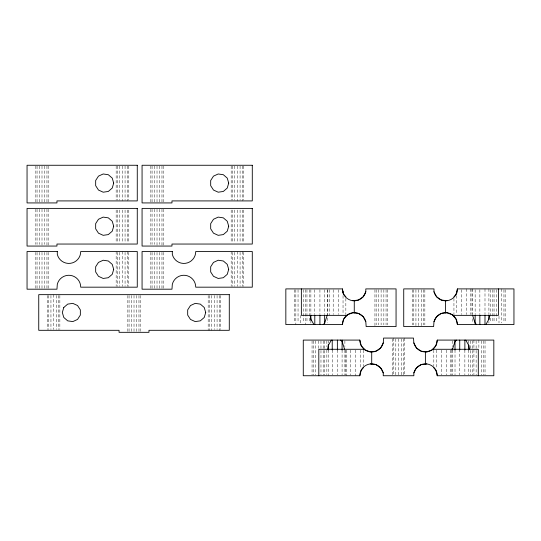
<?xml version="1.0" encoding="UTF-8"?>
<svg xmlns="http://www.w3.org/2000/svg" width="541" height="541" viewBox="0 0 541 541"><rect width="100%" height="100%" fill="white"/><g stroke="black" fill="none" stroke-linecap="round" stroke-linejoin="round"><path stroke-width="0.41" stroke-dasharray="2.71 2.03" d="M505.166 289.733L505.166 322.896M503.942 289.733L503.942 322.896M501.744 288.901L501.744 322.896M498.998 316.269L498.998 322.896M496.253 289.733L496.253 322.896M494.055 289.733L494.055 322.896M492.831 289.733L492.831 322.896M490.369 289.733L490.369 322.896M488.908 288.901L488.908 314.605M488.908 321.523L488.908 323.038M484.993 288.901L484.993 314.605M485.04 340.911L485.04 374.913M483.816 340.911L483.816 374.913M481.612 340.911L481.612 374.913M479.86 289.733L479.86 314.605M478.873 340.086L478.873 349.209M476.127 340.911L476.127 374.913M475.147 289.733L475.147 314.605M473.923 340.086L473.923 374.913M472.706 340.911L472.706 374.913M472.34 288.901L472.34 314.605M472.34 318.75L472.34 322.896M471.968 288.901L471.968 314.531M470.508 288.901L470.508 314.531M470.244 340.911L470.244 374.913M468.783 340.844L468.783 343.873M468.783 350.034L468.783 374.913M466.592 288.901L466.592 314.531M464.868 350.034L464.868 374.913M461.459 289.733L461.459 314.531M459.735 349.283L459.735 374.913M456.739 295.67L456.739 314.537M455.015 350.034L455.015 374.913M453.94 298.483L453.94 315.356M452.215 340.911L452.215 346.72M452.215 350.034L452.215 374.913M451.843 350.115L451.843 374.913M450.382 350.115L450.382 374.913M446.46 350.115L446.46 374.913M441.328 350.115L441.328 374.913M436.614 350.108L436.614 368.151M433.814 350.128L433.814 366.156M424.847 289.739L424.847 324.898M423.623 289.739L423.623 324.898M421.425 289.739L421.425 326.568M418.68 289.739L418.68 326.568M415.934 289.739L415.934 326.568M413.73 289.739L413.73 324.898M412.512 289.739L412.512 324.898M404.715 338.071L404.715 374.899M403.498 338.909L403.498 374.899M401.294 338.909L401.294 374.899M398.548 338.909L398.548 374.899M395.809 338.909L395.809 374.899M393.605 338.071L393.605 374.899M392.381 338.909L392.381 374.899M387.275 289.739L387.275 324.898M386.051 289.739L386.051 324.898M383.853 289.739L383.853 324.898M381.107 289.739L381.107 324.898M378.362 289.739L378.362 324.898M376.164 289.739L376.164 324.898M374.94 289.739L374.94 326.568M363.288 350.128L363.288 366.156M360.489 350.108L360.489 368.151M355.768 350.115L355.768 375.738M350.642 350.115L350.642 374.913M346.72 350.115L346.72 375.738M345.848 298.483L345.848 314.51M345.259 350.115L345.259 374.913M344.887 340.911L344.887 346.72M344.887 350.034L344.887 374.913M343.041 295.67L343.041 314.537M342.088 350.034L342.088 374.913M338.328 289.733L338.328 314.531M337.368 350.034L337.368 374.913M333.195 289.733L333.195 314.531M332.235 350.034L332.235 374.913M329.28 289.733L329.28 315.356M328.319 340.844L328.319 343.116M328.319 350.034L328.319 375.738M327.819 289.733L327.819 315.356M327.44 289.733L327.44 314.605M327.44 317.925L327.44 322.896M326.859 340.911L326.859 346.72M326.859 350.034L326.859 374.913M324.641 289.733L324.641 314.605M324.397 340.911L324.397 374.913M323.18 340.911L323.18 374.913M320.975 340.911L320.975 374.913M319.927 289.733L319.927 314.605M318.23 340.911L318.23 349.209M315.484 340.911L315.484 374.913M314.794 289.733L314.794 314.605M313.286 340.911L313.286 374.913M312.062 340.911L312.062 374.913M310.872 289.733L310.872 314.605M310.872 321.239L310.872 323.038M309.411 289.733L309.411 322.896M306.957 289.733L306.957 322.896M305.733 289.733L305.733 324.559M303.535 289.733L303.535 322.896M300.789 315.437L300.789 322.896M298.044 289.733L298.044 322.896M295.839 289.733L295.839 324.559M294.622 289.733L294.622 322.896M243.504 166.087L243.504 200.089M243.504 210.05L243.504 242.388M243.504 252.349L243.504 286.351M242.28 166.087L242.28 200.914M242.28 210.05L242.28 242.388M242.28 251.524L242.28 286.351M240.082 166.087L240.082 200.089M240.082 210.05L240.082 242.388M240.082 252.349L240.082 286.351M237.337 166.087L237.337 200.914M237.337 210.05L237.337 242.388M237.337 251.524L237.337 286.351M234.591 166.087L234.591 200.089M234.591 210.05L234.591 242.388M234.591 252.349L234.591 286.351M232.393 166.087L232.393 200.089M232.393 210.05L232.393 242.388M232.393 252.349L232.393 286.351M231.169 166.087L231.169 200.089M231.169 210.05L231.169 242.388M231.169 251.524L231.169 286.351M220.498 295.481L220.498 329.476M219.281 295.481L219.281 330.308M217.076 295.481L217.076 329.476M214.331 295.481L214.331 329.476M211.592 295.481L211.592 330.308M209.387 295.481L209.387 330.308M208.17 295.481L208.17 330.308M163.186 166.101L163.186 202.929M163.186 209.232L163.186 246.06M163.186 252.356L163.186 288.353M161.962 166.101L161.962 202.929M161.962 209.232L161.962 246.06M161.962 252.356L161.962 288.353M159.764 166.101L159.764 202.091M159.764 209.232L159.764 244.383M159.764 252.356L159.764 289.192M157.018 166.101L157.018 202.929M157.018 209.232L157.018 246.06M157.018 252.356L157.018 289.192M154.273 166.101L154.273 202.091M154.273 209.232L154.273 244.383M154.273 252.356L154.273 289.192M152.075 166.101L152.075 202.091M152.075 209.232L152.075 244.383M152.075 252.356L152.075 288.353M150.851 166.101L150.851 202.091M150.851 209.232L150.851 244.383M150.851 252.356L150.851 288.353M140.18 295.487L140.18 331.484M138.963 295.487L138.963 331.484M136.758 295.487L136.758 331.484M134.012 295.487L134.012 331.484M131.267 295.487L131.267 332.323M129.069 295.487L129.069 331.484M128.488 166.087L128.488 200.089M128.488 210.05L128.488 242.388M128.488 252.349L128.488 286.351M127.845 295.487L127.845 331.484M127.27 166.087L127.27 200.914M127.27 210.05L127.27 242.388M127.27 251.524L127.27 286.351M125.066 166.087L125.066 200.089M125.066 210.05L125.066 242.388M125.066 252.349L125.066 286.351M122.32 166.087L122.32 200.914M122.32 210.05L122.32 242.388M122.32 251.524L122.32 286.351M119.575 166.087L119.575 200.089M119.575 210.05L119.575 242.388M119.575 252.349L119.575 286.351M117.377 166.087L117.377 200.089M117.377 210.05L117.377 242.388M117.377 252.349L117.377 286.351M116.153 166.087L116.153 200.089M116.153 210.05L116.153 242.388M116.153 251.524L116.153 286.351M59.862 295.481L59.862 329.476M58.644 295.481L58.644 329.476M56.44 295.481L56.44 329.476M53.694 294.656L53.694 329.476M50.949 295.481L50.949 329.476M48.751 295.481L48.751 329.476M48.169 166.101L48.169 202.929M48.169 209.232L48.169 246.06M48.169 252.356L48.169 288.353M47.527 295.481L47.527 329.476M46.945 166.101L46.945 202.929M46.945 209.232L46.945 246.06M46.945 252.356L46.945 288.353M44.747 166.101L44.747 202.091M44.747 209.232L44.747 244.383M44.747 252.356L44.747 289.192M42.002 166.101L42.002 202.929M42.002 209.232L42.002 246.06M42.002 252.356L42.002 289.192M39.256 166.101L39.256 202.091M39.256 209.232L39.256 244.383M39.256 252.356L39.256 289.192M37.059 166.101L37.059 202.091M37.059 209.232L37.059 244.383M37.059 252.356L37.059 288.353M35.834 166.101L35.834 202.091M35.834 209.232L35.834 244.383M35.834 252.356L35.834 288.353"/><path stroke-width="0.81" d="M327.745 349.283L328.319 345.395L331.383 340.086M489.483 315.356L488.908 319.251L485.852 324.559M365.811 291.748A11.882 11.882 0 0 1 342.385 288.901L285.837 288.901L285.837 324.559L342.385 324.559L343.745 319.034L347.518 314.774L352.84 312.759L358.487 313.442L363.167 316.674L365.811 321.712L366.156 326.568L396.059 326.568L396.059 288.901L365.811 288.901L365.811 291.748L363.167 296.786L358.487 300.018L352.84 300.701M370.281 363.944L375.927 364.627L380.607 367.86L383.251 372.898L383.251 375.738L413.851 375.738L413.851 372.898A11.882 11.882 0 0 1 437.27 375.738L493.825 375.738L493.825 340.086L437.27 340.086L435.911 345.611L432.137 349.865L426.822 351.88L421.175 351.197L416.489 347.964L413.851 342.926L413.5 338.071L383.596 338.071L383.251 342.926A11.882 11.882 0 0 1 359.826 340.086L303.278 340.086L303.278 375.738L359.826 375.738L361.192 370.213L363.288 367.846M446.947 300.701L441.3 300.018L436.621 296.786L433.977 291.748L433.977 288.901L403.728 288.901L403.728 326.568L433.632 326.568L433.977 321.712A11.882 11.882 0 0 1 457.402 324.559L513.95 324.559L513.95 288.901L457.402 288.901L456.036 294.426L453.94 296.793M327.163 315.356L324.641 323.207L323.166 324.559M452.492 349.283L455.015 341.432L456.496 340.086M383.251 342.926L380.607 347.964L375.927 351.197L370.281 351.88L364.965 349.865L361.192 345.611L359.826 340.086M433.977 321.712L436.621 316.674L441.3 313.442L446.947 312.759L452.269 314.774L456.036 319.034L457.402 324.559M413.851 372.898L416.489 367.86L421.175 364.627L426.822 363.944M347.004 315.356L301.364 315.356L301.364 288.901M452.783 315.356L498.423 315.356L498.423 288.901M364.451 349.283L318.805 349.283L318.805 375.738M432.651 349.283L478.298 349.283L478.298 375.738M476.621 324.559L475.147 323.207L472.624 315.356M340.607 340.086L342.088 341.432L344.61 349.283M433.814 367.846L435.911 370.213L437.27 375.738M345.848 296.793L343.745 294.426L342.385 288.901M465.72 340.086L468.783 345.395L469.358 349.283M313.936 324.559L310.872 319.251L310.304 315.356M488.908 315.437L488.908 319.582M484.993 315.437L484.993 324.559M479.86 315.437L479.86 324.559M475.147 315.437L475.147 323.728M468.783 345.057L468.783 350.034M464.868 340.086L464.868 350.034M459.735 340.086L459.735 350.034M456.739 291.572L456.739 293.215M455.015 340.086L455.015 350.034M452.215 348.377L452.215 350.034M445.513 300.525L445.513 312.935M436.614 371.43L436.614 373.067M425.388 351.711L425.388 364.113M371.714 351.711L371.714 364.113M354.267 300.525L354.267 312.935M343.041 291.572L343.041 293.215M342.088 340.086L342.088 350.034M337.368 340.086L337.368 350.034M332.235 340.086L332.235 350.034M328.319 344.232L328.319 350.034M324.641 315.437L324.641 323.728M319.927 315.437L319.927 324.559M314.794 315.437L314.794 324.559M310.872 315.437L310.872 320.766M457.402 288.901A11.882 11.882 0 0 1 433.977 291.748M437.27 340.086A11.882 11.882 0 0 1 413.851 342.926M359.826 375.738A11.882 11.882 0 0 1 383.251 372.898M342.385 324.559A11.882 11.882 0 0 1 365.811 321.712M63.784 307.504L62.323 312.482L63.784 317.452L67.699 320.854L72.832 321.591L77.546 319.433L80.352 315.072L80.352 309.892L77.546 305.53L72.832 303.373L67.699 304.11L63.784 307.504M113.698 183.088L112.237 188.065L108.315 191.46L103.182 192.197L98.469 190.04L95.662 185.678L95.662 180.498L98.469 176.136L103.182 173.979L108.315 174.716L112.237 178.111L113.698 183.088M113.698 226.219L112.237 231.196L108.315 234.591L103.182 235.328L98.469 233.171L95.662 228.809L95.662 223.629L98.469 219.267L103.182 217.11L108.315 217.847L112.237 221.242L113.698 226.219M113.698 269.35L112.237 274.328L108.315 277.722L103.182 278.459L98.469 276.302L95.662 271.94L95.662 266.76L98.469 262.399L103.182 260.241L108.315 260.978L112.237 264.373L113.698 269.35M228.708 183.088L227.247 188.065L223.332 191.46L218.199 192.197L213.485 190.04L210.679 185.678L210.679 180.498L213.485 176.136L218.199 173.979L223.332 174.716L227.247 178.111L228.708 183.088M228.708 226.219L227.247 231.196L223.332 234.591L218.199 235.328L213.485 233.171L210.679 228.809L210.679 223.629L213.485 219.267L218.199 217.11L223.332 217.847L227.247 221.242L228.708 226.219M205.708 312.482L204.248 317.452L200.326 320.854L195.2 321.591L190.479 319.433L187.68 315.072L187.68 309.892L190.479 305.53L195.2 303.373L200.326 304.11L204.248 307.504L205.708 312.482M228.708 269.35L227.247 274.328L223.332 277.722L218.199 278.459L213.485 276.302L210.679 271.94L210.679 266.76L213.485 262.399L218.199 260.241L223.332 260.978L227.247 264.373L228.708 269.35M137.272 165.262L27.05 165.262L27.05 202.929L56.954 202.929L56.954 200.914L137.272 200.914L137.272 165.262M252.289 165.262L142.067 165.262L142.067 202.929L171.97 202.929L171.97 200.914L252.289 200.914L252.289 165.262M137.272 208.393L27.05 208.393L27.05 246.06L56.954 246.06L56.954 244.045L137.272 244.045L137.272 208.393M252.289 208.393L142.067 208.393L142.067 246.06L171.97 246.06L171.97 244.045L252.289 244.045L252.289 208.393M57.299 251.524L27.05 251.524L27.05 289.192L56.954 289.192L57.299 284.336A11.882 11.882 0 0 1 80.724 287.176L137.272 287.176L137.272 251.524L80.724 251.524A11.882 11.882 0 0 1 57.299 254.365L57.299 251.524M172.315 251.524L142.067 251.524L142.067 289.192L171.97 289.192L172.315 284.336A11.882 11.882 0 0 1 195.741 287.176L252.289 287.176L252.289 251.524L195.741 251.524A11.882 11.882 0 0 1 172.315 254.365L172.315 251.524M229.289 294.656L38.742 294.656L38.742 330.308L119.061 330.308L119.061 332.323L148.964 332.323L148.964 330.308L229.289 330.308L229.289 294.656"/></g></svg>
